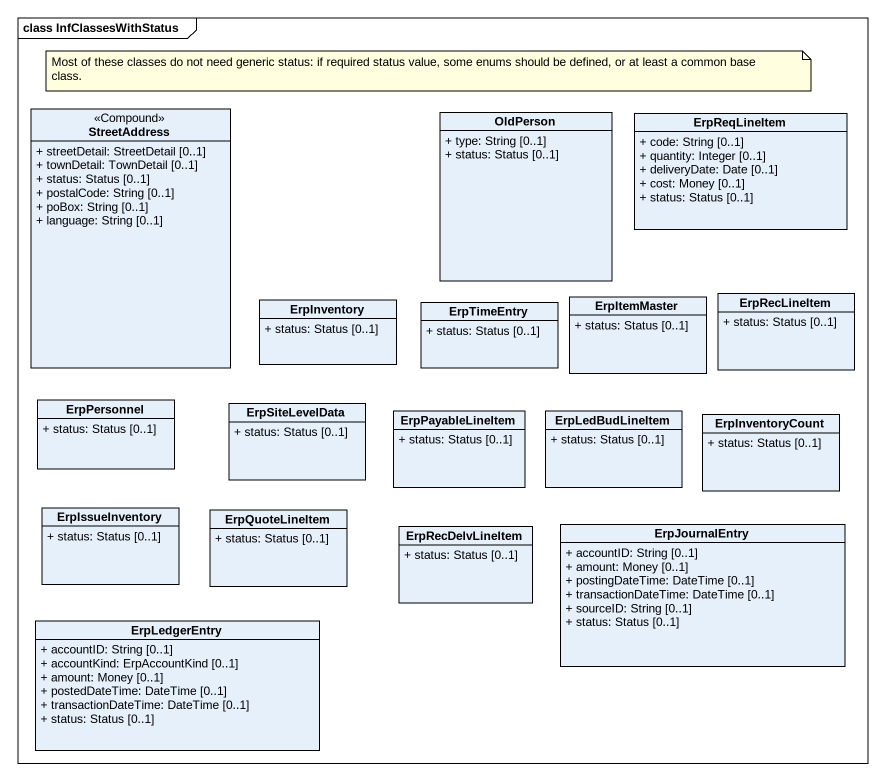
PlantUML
@startuml
mainframe class InfClassesWithStatus
hide circle
hide empty members
skinparam classAttributeIconSize 0
class StreetAddress <<Compound>> {
  + streetDetail: StreetDetail [0..1]
  + townDetail: TownDetail [0..1]
  + status: Status [0..1]
  + postalCode: String [0..1]
  + poBox: String [0..1]
  + language: String [0..1]
}
class OldPerson {
  + type: String [0..1]
  + status: Status [0..1]
}
class ErpReqLineItem {
  + code: String [0..1]
  + quantity: Integer [0..1]
  + deliveryDate: Date [0..1]
  + cost: Money [0..1]
  + status: Status [0..1]
}
class ErpInventory {
  + status: Status [0..1]
}
class ErpTimeEntry {
  + status: Status [0..1]
}
class ErpItemMaster {
  + status: Status [0..1]
}
class ErpRecLineItem {
  + status: Status [0..1]
}
class ErpPersonnel {
  + status: Status [0..1]
}
class ErpSiteLevelData {
  + status: Status [0..1]
}
class ErpPayableLineItem {
  + status: Status [0..1]
}
class ErpLedBudLineItem {
  + status: Status [0..1]
}
class ErpInventoryCount {
  + status: Status [0..1]
}
class ErpIssueInventory {
  + status: Status [0..1]
}
class ErpQuoteLineItem {
  + status: Status [0..1]
}
class ErpRecDelvLineItem {
  + status: Status [0..1]
}
class ErpJournalEntry {
  + accountID: String [0..1]
  + amount: Money [0..1]
  + postingDateTime: DateTime [0..1]
  + transactionDateTime: DateTime [0..1]
  + sourceID: String [0..1]
  + status: Status [0..1]
}
class ErpLedgerEntry {
  + accountID: String [0..1]
  + accountKind: ErpAccountKind [0..1]
  + amount: Money [0..1]
  + postedDateTime: DateTime [0..1]
  + transactionDateTime: DateTime [0..1]
  + status: Status [0..1]
}
note as N1
  Most of these classes do not need generic status: if required status value, some enums should be defined, or at least a common base class.
end note
@enduml
